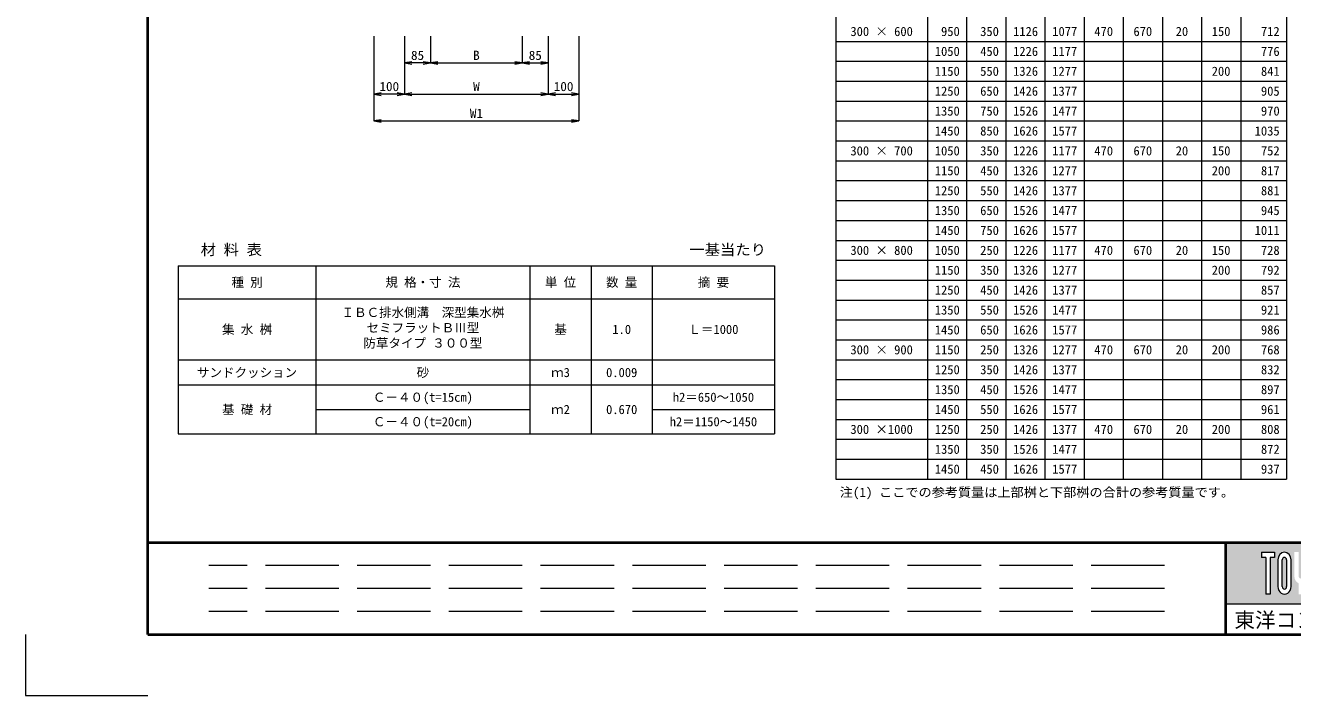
# Model space of a CAD drawing. Units: millimetres at full size. Extents: x 171976 to 209231, y 872007 to 885239.
# Drawn here: x 181594 to 185738, y 878947 to 881137 of the extents above; entities that cross this region are included whole.
import ezdxf
from ezdxf.enums import TextEntityAlignment as Align

# ---------------------------------------------------------------- set-up
doc = ezdxf.new("R2010")
doc.units = ezdxf.units.MM
doc.header["$LTSCALE"] = 40
doc.linetypes.add('DASHED', pattern=[7.5, 6, -1.5])
for name, color, linetype, lineweight in [('Defpoints_3', 8, 'Continuous', 0), ('図枠', 7, 'Continuous', 5), ('寸法線', 7, 'Continuous', 13), ('寸法表', 30, 'Continuous', 13), ('補助線', 8, 'Continuous', 5)]:
    doc.layers.add(name, color=color, linetype=linetype, lineweight=lineweight)
doc.layers.add('文字', color=7, linetype='Continuous')
doc.styles.add('ＭＳ ゴシック', font='')
doc.styles.add('ＭＳ 明朝', font='')
doc.styles.get('ＭＳ ゴシック').set_extended_font_data('MS Gothic')
doc.styles.get('ＭＳ 明朝').set_extended_font_data('MS Mincho')

# ---------------------------------------------------------------- blocks, each defined once
blk = doc.blocks.new('open_arrow')
at = {"color": 0, "linetype": 'Continuous', "lineweight": -2}
blk.add_lwpolyline([(7.5, 1.25), (0, 0), (7.5, -1.25)], dxfattribs=at)

msp = doc.modelspace()

# ---------------------------------------------------------------- hatches: boundary and pattern name
at = {"layer": '図枠'}
h = msp.add_hatch(color=256, dxfattribs=at)
h.paths.add_polyline_path([(185519.36, 879447.22), (185519.36, 879247.22), (185974.67, 879247.22), (186074.67, 879447.22)])
edge = h.paths.add_edge_path(flags=16)
edge.add_ellipse((185848.81, 879323.38), major_axis=(80.81, 45.23), ratio=0.3471473, start_angle=-144.31122, end_angle=72.1899, ccw=False)
edge.add_ellipse((185818.88, 879303.85), major_axis=(0, 27.5), ratio=0.8463542, start_angle=-160.70346, end_angle=-90)
edge.add_line((185842.16, 879303.85), (185842.16, 879356.28))
edge = h.paths.add_edge_path(flags=16)
edge.add_ellipse((185818.88, 879390.58), major_axis=(0, 25.38), ratio=0.8463542, start_angle=-90, end_angle=90, ccw=False)
edge.add_line((185840.37, 879390.58), (185840.37, 879303.85))
edge.add_ellipse((185818.88, 879303.85), major_axis=(0, 25.38), ratio=0.8463542, start_angle=90, end_angle=-90, ccw=False)
edge.add_line((185797.4, 879303.85), (185797.4, 879390.58))
edge = h.paths.add_edge_path(flags=16)
edge.add_line((185826.04, 879390.58), (185826.04, 879303.85))
edge.add_ellipse((185818.88, 879303.85), major_axis=(0, 8.46), ratio=0.8463542, start_angle=90, end_angle=-90, ccw=False)
edge.add_line((185811.72, 879303.85), (185811.72, 879390.58))
edge.add_ellipse((185818.88, 879390.58), major_axis=(0, 8.46), ratio=0.8463542, start_angle=-90, end_angle=90, ccw=False)
edge = h.paths.add_edge_path(flags=16)
edge.add_line((185824.25, 879346.25), (185824.25, 879303.85))
edge.add_ellipse((185818.88, 879303.85), major_axis=(0, 6.35), ratio=0.8463542, start_angle=90, end_angle=-90, ccw=False)
edge.add_line((185813.51, 879303.85), (185813.51, 879339.31))
edge.add_ellipse((185848.81, 879323.38), major_axis=(80.81, 45.23), ratio=0.3471473, start_angle=107.79174, end_angle=126.47132, ccw=False)
edge = h.paths.add_edge_path(flags=16)
edge.add_ellipse((185765.17, 879338.23), major_axis=(0, 25.38), ratio=0.8463542, start_angle=-163.34117, end_angle=-90, ccw=False)
edge.add_line((185772.33, 879314.3), (185772.33, 879278.47))
edge.add_line((185772.33, 879278.47), (185758.01, 879278.47))
edge.add_line((185758.01, 879278.47), (185758.01, 879314.3))
edge.add_ellipse((185765.17, 879338.23), major_axis=(0, 25.38), ratio=0.8463542, start_angle=90, end_angle=163.34117, ccw=False)
edge.add_line((185743.69, 879338.23), (185743.69, 879415.97))
edge.add_line((185743.69, 879415.97), (185758.01, 879415.97))
edge.add_line((185758.01, 879415.97), (185758.01, 879338.23))
edge.add_ellipse((185765.17, 879338.23), major_axis=(0, 8.46), ratio=0.8463542, start_angle=90, end_angle=-90)
edge.add_line((185772.33, 879338.23), (185772.33, 879415.97))
edge.add_line((185772.33, 879415.97), (185786.66, 879415.97))
edge.add_line((185786.66, 879415.97), (185786.66, 879338.23))
edge = h.paths.add_edge_path(flags=16)
edge.add_line((185795.61, 879325.75), (185795.61, 879303.85))
edge.add_ellipse((185818.88, 879303.85), major_axis=(0, 27.5), ratio=0.8463542, start_angle=90, end_angle=-171.54427)
edge.add_ellipse((185848.81, 879323.38), major_axis=(80.81, 45.23), ratio=0.3471473, start_angle=-178.64954, end_angle=-148.29244, ccw=False)
edge.add_line((185769.25, 879276.35), (185774.12, 879276.35))
edge.add_line((185774.12, 879276.35), (185774.12, 879303.17))
edge.add_ellipse((185848.81, 879323.38), major_axis=(80.81, 45.23), ratio=0.3471473, start_angle=148.21912, end_angle=165.90812, ccw=False)
edge = h.paths.add_edge_path(flags=16)
edge.add_ellipse((185711.46, 879390.58), major_axis=(0, 25.38), ratio=0.8463542, start_angle=-90, end_angle=90, ccw=False)
edge.add_line((185732.95, 879390.58), (185732.95, 879303.85))
edge.add_ellipse((185711.46, 879303.85), major_axis=(0, 25.38), ratio=0.8463542, start_angle=90, end_angle=-90, ccw=False)
edge.add_line((185689.98, 879303.85), (185689.98, 879390.58))
edge = h.paths.add_edge_path(flags=16)
edge.add_line((185718.62, 879390.58), (185718.62, 879303.85))
edge.add_ellipse((185711.46, 879303.85), major_axis=(0, 8.46), ratio=0.8463542, start_angle=90, end_angle=-90, ccw=False)
edge.add_line((185704.3, 879303.85), (185704.3, 879390.58))
edge.add_ellipse((185711.46, 879390.58), major_axis=(0, 8.46), ratio=0.8463542, start_angle=-90, end_angle=90, ccw=False)
h.paths.add_polyline_path([(185679.23, 879415.97), (185679.23, 879399.05), (185664.91, 879399.05), (185664.91, 879278.47), (185650.59, 879278.47), (185650.59, 879399.05), (185636.27, 879399.05), (185636.27, 879415.97)], flags=16)

# ---------------------------------------------------------------- linework, layer by layer
at = {"layer": 'Defpoints_3'}
for p, q in [((184244.36, 881084.76), (184544.36, 881084.76)), ((185056.36, 881084.76), (185568.36, 881084.76)), ((184244.36, 881019.76), (184544.36, 881019.76)), ((185056.36, 881019.76), (185440.36, 881019.76)), ((184244.36, 880954.76), (184544.36, 880954.76)), ((185056.36, 880954.76), (185568.36, 880954.76)), ((184244.36, 880889.76), (184544.36, 880889.76)), ((185056.36, 880889.76), (185568.36, 880889.76)), ((184244.36, 880824.76), (184544.36, 880824.76)), ((185056.36, 880824.76), (185568.36, 880824.76)), ((184244.36, 880694.76), (184544.36, 880694.76)), ((185056.36, 880694.76), (185440.36, 880694.76)), ((184244.36, 880629.76), (184544.36, 880629.76)), ((185056.36, 880629.76), (185568.36, 880629.76)), ((184244.36, 880564.76), (184544.36, 880564.76)), ((185056.36, 880564.76), (185568.36, 880564.76)), ((184244.36, 880499.76), (184544.36, 880499.76)), ((185056.36, 880499.76), (185568.36, 880499.76)), ((184244.36, 880369.76), (184544.36, 880369.76)), ((185056.36, 880369.76), (185440.36, 880369.76)), ((184244.36, 880304.76), (184544.36, 880304.76)), ((185056.36, 880304.76), (185568.36, 880304.76)), ((184244.36, 880239.76), (184544.36, 880239.76)), ((185056.36, 880239.76), (185568.36, 880239.76)), ((184244.36, 880174.76), (184544.36, 880174.76)), ((185056.36, 880174.76), (185568.36, 880174.76)), ((184244.36, 880044.76), (184544.36, 880044.76)), ((185056.36, 880044.76), (185568.36, 880044.76)), ((184244.36, 879979.76), (184544.36, 879979.76)), ((185056.36, 879979.76), (185568.36, 879979.76)), ((184244.36, 879914.76), (184544.36, 879914.76)), ((185056.36, 879914.76), (185568.36, 879914.76)), ((184244.36, 879784.76), (184544.36, 879784.76)), ((185056.36, 879784.76), (185568.36, 879784.76)), ((184244.36, 879719.76), (184544.36, 879719.76)), ((185056.36, 879719.76), (185568.36, 879719.76))]:
    msp.add_line(p, q, dxfattribs=at)
at = {"layer": 'Defpoints_3', "color": 7, "lineweight": 13}
for p, q in [((181594.36, 879147.22), (181594.36, 878947.22)), ((181594.36, 878947.22), (181994.36, 878947.22))]:
    msp.add_line(p, q, dxfattribs=at)
at = {"layer": '図枠', "lineweight": 40}
for p, q in [((181994.36, 879147.22), (181994.36, 884687.22)), ((181994.36, 879447.22), (189794.36, 879447.22)), ((185519.36, 879147.22), (185519.36, 879447.22)), ((181994.36, 879147.22), (189794.36, 879147.22))]:
    msp.add_line(p, q, dxfattribs=at)
at = {"layer": '図枠'}
for p, q in [((185519.36, 879447.22), (186074.67, 879447.22)), ((185636.27, 879415.97), (185636.27, 879399.05)), ((185636.27, 879415.97), (185679.23, 879415.97)), ((185650.59, 879399.05), (185636.27, 879399.05)), ((185650.59, 879399.05), (185650.59, 879278.47)), ((185664.91, 879399.05), (185664.91, 879278.47)), ((185679.23, 879399.05), (185664.91, 879399.05)), ((185679.23, 879415.97), (185679.23, 879399.05)), ((185689.98, 879390.58), (185689.98, 879303.85)), ((185704.3, 879303.85), (185704.3, 879390.58)), ((185718.62, 879390.58), (185718.62, 879303.85)), ((185732.95, 879303.85), (185732.95, 879390.58)), ((185664.91, 879278.47), (185650.59, 879278.47)), ((185519.36, 879247.22), (185974.67, 879247.22))]:
    msp.add_line(p, q, dxfattribs=at)
at = {"layer": '図枠', "linetype": 'DASHED', "lineweight": 9}
for p, q in [((185319.36, 879372.22), (182194.36, 879372.22)), ((185319.36, 879297.22), (182194.36, 879297.22)), ((185319.36, 879222.22), (182194.36, 879222.22))]:
    msp.add_line(p, q, dxfattribs=at)
at = {"layer": '図枠'}
for centre, major_axis, start_param, end_param in [((185711.46, 879390.58), (0, 25.38), 4.712389, 7.8539816), ((185711.46, 879390.58), (0, 8.46), 4.712389, 7.8539816), ((185711.46, 879303.85), (0, 25.38), 1.5707963, 4.712389), ((185711.46, 879303.85), (0, 8.46), 1.5707963, 4.712389)]:
    msp.add_ellipse(centre, major_axis=major_axis, ratio=0.846354, start_param=start_param, end_param=end_param, dxfattribs=at)
at = {"layer": '寸法線'}
for p, q in [((182734.36, 881102.29), (182734.36, 880912.45)), ((182734.36, 881102.29), (182734.36, 880824.88)), ((182834.36, 881102.29), (182834.36, 881014.22)), ((182834.36, 881102.29), (182834.36, 880912.45)), ((182834.36, 881102.29), (182834.36, 880912.45)), ((182919.36, 881102.29), (182919.36, 881014.22)), ((182919.36, 881102.29), (182919.36, 881014.22)), ((183219.36, 881102.29), (183219.36, 881014.22)), ((183219.36, 881102.29), (183219.36, 881014.22)), ((183304.36, 881102.29), (183304.36, 881014.22)), ((183304.36, 881102.29), (183304.36, 880912.45)), ((183304.36, 881102.29), (183304.36, 880912.45)), ((183404.36, 881102.29), (183404.36, 880912.45)), ((183404.36, 881102.29), (183404.36, 880824.88)), ((182919.36, 881014.22), (182834.36, 881014.22)), ((182919.36, 881014.22), (183219.36, 881014.22)), ((183219.36, 881014.22), (183304.36, 881014.22)), ((182834.36, 880912.45), (182734.36, 880912.45)), ((182834.36, 880912.45), (183304.36, 880912.45)), ((183304.36, 880912.45), (183404.36, 880912.45)), ((182734.36, 880824.88), (183404.36, 880824.88))]:
    msp.add_line(p, q, dxfattribs=at)
at = {"layer": '寸法表'}
for p, q in [((184244.36, 882970.08), (184244.36, 879654.76)), ((184672.36, 882970.08), (184672.36, 879654.76)), ((185568.36, 882970.08), (185568.36, 879654.76)), ((185718.36, 882970.08), (185718.36, 879654.76)), ((184544.36, 882835.42), (184544.36, 879654.76)), ((184800.36, 882835.42), (184800.36, 879654.76)), ((184928.36, 882835.42), (184928.36, 879654.76)), ((185056.36, 882835.42), (185056.36, 879654.76)), ((185184.36, 882835.42), (185184.36, 879654.76)), ((185312.36, 882835.42), (185312.36, 879654.76)), ((185440.36, 882835.42), (185440.36, 879654.76)), ((184544.36, 881084.76), (185056.36, 881084.76)), ((185568.36, 881084.76), (185718.36, 881084.76)), ((184544.36, 881019.76), (185056.36, 881019.76)), ((185440.36, 881019.76), (185718.36, 881019.76)), ((184544.36, 880954.76), (185056.36, 880954.76)), ((185568.36, 880954.76), (185718.36, 880954.76)), ((184544.36, 880889.76), (185056.36, 880889.76)), ((185568.36, 880889.76), (185718.36, 880889.76)), ((184544.36, 880824.76), (185056.36, 880824.76)), ((185568.36, 880824.76), (185718.36, 880824.76)), ((184244.36, 880759.76), (185718.36, 880759.76)), ((184544.36, 880694.76), (185056.36, 880694.76)), ((185440.36, 880694.76), (185718.36, 880694.76)), ((184544.36, 880629.76), (185056.36, 880629.76)), ((185568.36, 880629.76), (185718.36, 880629.76)), ((184544.36, 880564.76), (185056.36, 880564.76)), ((185568.36, 880564.76), (185718.36, 880564.76)), ((184544.36, 880499.76), (185056.36, 880499.76)), ((185568.36, 880499.76), (185718.36, 880499.76)), ((184244.36, 880434.76), (185718.36, 880434.76)), ((182094.36, 880351.84), (184044.36, 880351.84)), ((182094.36, 880351.84), (182094.36, 879802.24)), ((182544.36, 880351.84), (182544.36, 879802.24)), ((183244.36, 880351.84), (183244.36, 879802.24)), ((183444.36, 880351.84), (183444.36, 879802.24)), ((183644.36, 880351.84), (183644.36, 879802.24)), ((184044.36, 880351.84), (184044.36, 879802.24)), ((184544.36, 880369.76), (185056.36, 880369.76)), ((185440.36, 880369.76), (185718.36, 880369.76)), ((184544.36, 880304.76), (185056.36, 880304.76)), ((185568.36, 880304.76), (185718.36, 880304.76)), ((182094.36, 880243.84), (184044.36, 880243.84)), ((184544.36, 880239.76), (185056.36, 880239.76)), ((185568.36, 880239.76), (185718.36, 880239.76)), ((184544.36, 880174.76), (185056.36, 880174.76)), ((185568.36, 880174.76), (185718.36, 880174.76)), ((184244.36, 880109.76), (185718.36, 880109.76)), ((182094.36, 880043.84), (184044.36, 880043.84)), ((184544.36, 880044.76), (185056.36, 880044.76)), ((185568.36, 880044.76), (185718.36, 880044.76)), ((184544.36, 879979.76), (185056.36, 879979.76)), ((185568.36, 879979.76), (185718.36, 879979.76)), ((182094.36, 879962.24), (184044.36, 879962.24)), ((184544.36, 879914.76), (185056.36, 879914.76)), ((185568.36, 879914.76), (185718.36, 879914.76)), ((182544.36, 879882.24), (183244.36, 879882.24)), ((183644.36, 879882.24), (184044.36, 879882.24)), ((184244.36, 879849.76), (185718.36, 879849.76)), ((182094.36, 879802.24), (184044.36, 879802.24)), ((184544.36, 879784.76), (185056.36, 879784.76)), ((185568.36, 879784.76), (185718.36, 879784.76)), ((184544.36, 879719.76), (185056.36, 879719.76)), ((185568.36, 879719.76), (185718.36, 879719.76)), ((184244.36, 879654.76), (185718.36, 879654.76))]:
    msp.add_line(p, q, dxfattribs=at)
at = {"layer": '補助線', "lineweight": 13}
msp.add_line((185519.36, 879247.22), (186519.36, 879247.22), dxfattribs=at)

# ---------------------------------------------------------------- block references
at = {"layer": '寸法線', "xscale": 3.2, "yscale": 3.2}
for p in [(182834.36, 881014.22), (182919.36, 881014.22), (183219.36, 881014.22), (182734.36, 880912.45), (182834.36, 880912.45), (183304.36, 880912.45), (182734.36, 880824.88)]:
    msp.add_blockref('open_arrow', p, dxfattribs=at)
at = {"layer": '寸法線', "xscale": 3.2, "yscale": 3.2, "rotation": 180}
for p in [(182919.36, 881014.22), (183219.36, 881014.22), (183304.36, 881014.22), (182834.36, 880912.45), (183304.36, 880912.45), (183404.36, 880912.45), (183404.36, 880824.88)]:
    msp.add_blockref('open_arrow', p, dxfattribs=at)

# ---------------------------------------------------------------- texts
at = {"layer": '図枠', "style": 'ＭＳ ゴシック'}
msp.add_text('東洋コンクリート工業株式会社', height=49.37, dxfattribs=at).set_placement((186019.36, 879194.09), align=Align.MIDDLE_CENTER)
at = {"layer": '寸法線', "style": 'ＭＳ 明朝', "width": 1.05}
for s, p in [('85', (182876.86, 881039.22)), ('B', (183069.36, 881039.22)), ('85', (183261.86, 881039.22)), ('100', (182784.36, 880937.45)), ('W', (183069.36, 880937.45)), ('100', (183354.36, 880937.45)), ('W1', (183069.36, 880849.88))]:
    msp.add_text(s, height=30.02, dxfattribs=at).set_placement(p, align=Align.MIDDLE_CENTER)
at = {"layer": '寸法表', "style": 'ＭＳ 明朝'}
for s, p in [('300 × 600', (184394.36, 881117.26)), ('470', (185120.36, 881117.26)), ('670', (185248.36, 881117.26)), ('20', (185376.36, 881117.26)), ('150', (185504.36, 881117.26)), ('200', (185504.36, 880987.26)), ('300 × 700', (184394.36, 880727.26)), ('470', (185120.36, 880727.26)), ('670', (185248.36, 880727.26)), ('20', (185376.36, 880727.26)), ('150', (185504.36, 880727.26)), ('200', (185504.36, 880662.26)), ('300 × 800', (184394.36, 880402.26)), ('470', (185120.36, 880402.26)), ('670', (185248.36, 880402.26)), ('20', (185376.36, 880402.26)), ('150', (185504.36, 880402.26)), ('200', (185504.36, 880337.26)), ('種 別', (182319.36, 880297.84)), ('規 格・寸 法', (182894.36, 880297.84)), ('単 位', (183344.36, 880297.84)), ('数 量', (183544.36, 880297.84)), ('摘 要', (183844.36, 880297.84)), ('集 水 桝', (182319.36, 880143.84)), ('基', (183344.36, 880143.84)), ('1.0', (183544.36, 880143.84)), ('Ｌ＝1000', (183844.36, 880143.84)), ('300 × 900', (184394.36, 880077.26)), ('470', (185120.36, 880077.26)), ('670', (185248.36, 880077.26)), ('20', (185376.36, 880077.26)), ('200', (185504.36, 880077.26)), ('サンドクッション', (182319.36, 880003.04)), ('砂', (182894.36, 880003.04)), ('ｍ3', (183344.36, 880003.04)), ('0.009', (183544.36, 880003.04)), ('Ｃ－４０(t=15cm)', (182894.36, 879922.24)), ('h2＝650～1050', (183844.36, 879922.24)), ('基 礎 材', (182319.36, 879882.24)), ('ｍ2', (183344.36, 879882.24)), ('0.670', (183544.36, 879882.24)), ('Ｃ－４０(t=20cm)', (182894.36, 879842.24)), ('h2＝1150～1450', (183844.36, 879842.24)), ('300 ×1000', (184394.36, 879817.26)), ('470', (185120.36, 879817.26)), ('670', (185248.36, 879817.26)), ('20', (185376.36, 879817.26)), ('200', (185504.36, 879817.26))]:
    msp.add_text(s, height=30.02, dxfattribs=at).set_placement(p, align=Align.MIDDLE_CENTER)
for s, p in [('950', (184649.86, 881117.26)), ('350', (184777.86, 881117.26)), ('1126', (184905.86, 881117.26)), ('1077', (185033.86, 881117.26)), ('712', (185695.86, 881117.26)), ('1050', (184649.86, 881052.26)), ('450', (184777.86, 881052.26)), ('1226', (184905.86, 881052.26)), ('1177', (185033.86, 881052.26)), ('776', (185695.86, 881052.26)), ('1150', (184649.86, 880987.26)), ('550', (184777.86, 880987.26)), ('1326', (184905.86, 880987.26)), ('1277', (185033.86, 880987.26)), ('841', (185695.86, 880987.26)), ('1250', (184649.86, 880922.26)), ('650', (184777.86, 880922.26)), ('1426', (184905.86, 880922.26)), ('1377', (185033.86, 880922.26)), ('905', (185695.86, 880922.26)), ('1350', (184649.86, 880857.26)), ('750', (184777.86, 880857.26)), ('1526', (184905.86, 880857.26)), ('1477', (185033.86, 880857.26)), ('970', (185695.86, 880857.26)), ('1450', (184649.86, 880792.26)), ('850', (184777.86, 880792.26)), ('1626', (184905.86, 880792.26)), ('1577', (185033.86, 880792.26)), ('1035', (185695.86, 880792.26)), ('1050', (184649.86, 880727.26)), ('350', (184777.86, 880727.26)), ('1226', (184905.86, 880727.26)), ('1177', (185033.86, 880727.26)), ('752', (185695.86, 880727.26)), ('1150', (184649.86, 880662.26)), ('450', (184777.86, 880662.26)), ('1326', (184905.86, 880662.26)), ('1277', (185033.86, 880662.26)), ('817', (185695.86, 880662.26)), ('1250', (184649.86, 880597.26)), ('550', (184777.86, 880597.26)), ('1426', (184905.86, 880597.26)), ('1377', (185033.86, 880597.26)), ('881', (185695.86, 880597.26)), ('1350', (184649.86, 880532.26)), ('650', (184777.86, 880532.26)), ('1526', (184905.86, 880532.26)), ('1477', (185033.86, 880532.26)), ('945', (185695.86, 880532.26)), ('1450', (184649.86, 880467.26)), ('750', (184777.86, 880467.26)), ('1626', (184905.86, 880467.26)), ('1577', (185033.86, 880467.26)), ('1011', (185695.86, 880467.26)), ('1050', (184649.86, 880402.26)), ('250', (184777.86, 880402.26)), ('1226', (184905.86, 880402.26)), ('1177', (185033.86, 880402.26)), ('728', (185695.86, 880402.26)), ('1150', (184649.86, 880337.26)), ('350', (184777.86, 880337.26)), ('1326', (184905.86, 880337.26)), ('1277', (185033.86, 880337.26)), ('792', (185695.86, 880337.26)), ('1250', (184649.86, 880272.26)), ('450', (184777.86, 880272.26)), ('1426', (184905.86, 880272.26)), ('1377', (185033.86, 880272.26)), ('857', (185695.86, 880272.26)), ('1350', (184649.86, 880207.26)), ('550', (184777.86, 880207.26)), ('1526', (184905.86, 880207.26)), ('1477', (185033.86, 880207.26)), ('921', (185695.86, 880207.26)), ('1450', (184649.86, 880142.26)), ('650', (184777.86, 880142.26)), ('1626', (184905.86, 880142.26)), ('1577', (185033.86, 880142.26)), ('986', (185695.86, 880142.26)), ('1150', (184649.86, 880077.26)), ('250', (184777.86, 880077.26)), ('1326', (184905.86, 880077.26)), ('1277', (185033.86, 880077.26)), ('768', (185695.86, 880077.26)), ('1250', (184649.86, 880012.26)), ('350', (184777.86, 880012.26)), ('1426', (184905.86, 880012.26)), ('1377', (185033.86, 880012.26)), ('832', (185695.86, 880012.26)), ('1350', (184649.86, 879947.26)), ('450', (184777.86, 879947.26)), ('1526', (184905.86, 879947.26)), ('1477', (185033.86, 879947.26)), ('897', (185695.86, 879947.26)), ('1450', (184649.86, 879882.26)), ('550', (184777.86, 879882.26)), ('1626', (184905.86, 879882.26)), ('1577', (185033.86, 879882.26)), ('961', (185695.86, 879882.26)), ('1250', (184649.86, 879817.26)), ('250', (184777.86, 879817.26)), ('1426', (184905.86, 879817.26)), ('1377', (185033.86, 879817.26)), ('808', (185695.86, 879817.26)), ('1350', (184649.86, 879752.26)), ('350', (184777.86, 879752.26)), ('1526', (184905.86, 879752.26)), ('1477', (185033.86, 879752.26)), ('872', (185695.86, 879752.26)), ('1450', (184649.86, 879687.26)), ('450', (184777.86, 879687.26)), ('1626', (184905.86, 879687.26)), ('1577', (185033.86, 879687.26)), ('937', (185695.86, 879687.26))]:
    msp.add_text(s, height=30.02, dxfattribs=at).set_placement(p, align=Align.MIDDLE_RIGHT)
for s, p in [('ＩＢＣ排水側溝\u3000深型集水桝', (182628.18, 880214.32)), ('セミフラットＢⅢ型', (182710.08, 880164.32)), ('防草タイプ ３００型', (182699.85, 880114.32))]:
    msp.add_text(s, height=30.02, dxfattribs=at).set_placement(p, align=Align.TOP_LEFT)
at = {"layer": '文字', "style": 'ＭＳ 明朝', "width": 1.05}
msp.add_text('材 料 表', height=35.03, dxfattribs=at).set_placement((182267.75, 880376.2), align=Align.BOTTOM_CENTER)
for s, height, p in [('一基当たり', 35.03, (183765.59, 880376.2)), ('注(1) ここでの参考質量は上部桝と下部桝の合計の参考質量です。', 30.02, (184257.22, 879587.68))]:
    msp.add_text(s, height=height, dxfattribs=at).set_placement(p, align=Align.BOTTOM_LEFT)

doc.saveas('drawing.dxf')
